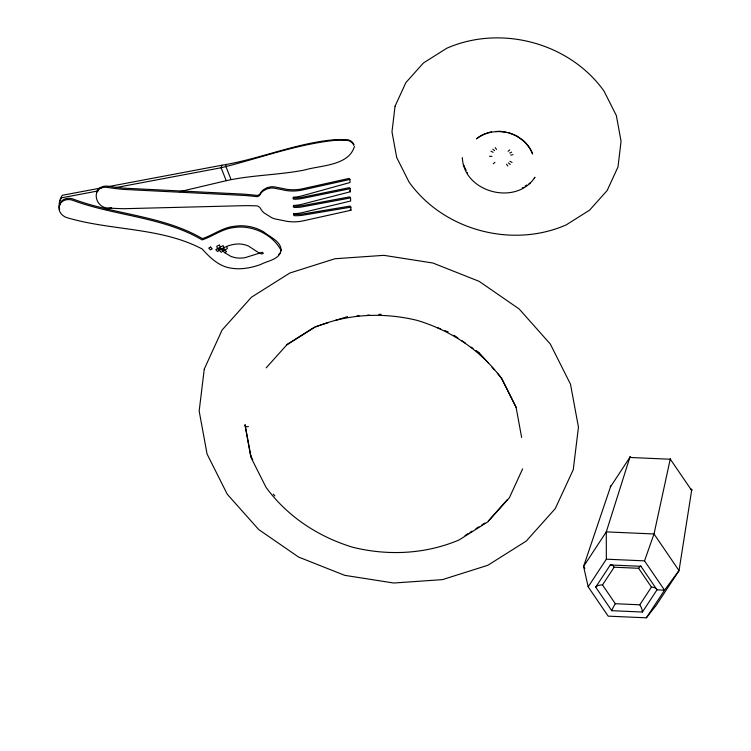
<?xml version="1.0" encoding="UTF-8"?>
<svg xmlns="http://www.w3.org/2000/svg" width="751" height="751" viewBox="0 0 751 751"><rect width="100%" height="100%" fill="white"/><g stroke="black" fill="none" stroke-linecap="round" stroke-linejoin="round"><path stroke-width="1.13" d="M245.089 425.366L245.07 424.644L250.881 456.261L250.646 455.641L252.73 459.781M354.425 146.389C348.924 165.971 320.339 165.258 304.343 170.064C278.527 175.077 251.792 175.011 226.229 180.691L179.677 191.683M281.052 250.965C281.747 241.522 269.693 236.997 263.592 231.806C254.767 226.727 244.253 224.69 234.19 226.314C222.587 227.534 213.143 235.101 202.441 238.64C162.854 215.453 114.8 214.833 72.415 198.827A10.843 9.162 18.4 0 0 60.54 202.366L59.245 206.947A10.843 9.162 18.4 0 0 59.676 209.379M96.457 192.547C97.78 187.506 103.6 185.3 108.36 186.276A134.955 70.819 1.1 0 0 124.103 188.163L244.441 194.18L257.34 195.401A5.726 4.769 21.8 0 0 260.475 193.289L260.785 192.631A18.165 15.02 24.6 0 1 263.498 189.731L267.065 187.694L271.233 186.755A19.517 15.236 38.6 0 1 275.673 187.102L283.249 188.595A23.403 12.166 -1.8 0 0 289.154 189.599L291.228 189.74A23.403 12.166 -1.8 0 0 303.592 188.539L349.177 178.4L349.947 179.433L350.041 182.512L303.46 195.438A23.563 12.025 -6.3 0 1 295.321 197.072L294.214 197.166A1.22 1.042 -0.6 0 0 293.359 197.466L293.172 197.71A1.202 1.023 9.2 0 0 293.209 198.733L293.406 198.949A1.22 1.042 -0.6 0 0 294.279 199.222L295.387 199.222A23.488 12.269 -0.3 0 0 303.545 198.189L350.238 188.679L350.341 191.758L303.733 203.831A23.516 12.082 -4.8 0 1 295.584 205.323L294.476 205.389A1.22 1.042 -0.6 0 0 293.622 205.718L293.434 205.934A1.202 1.023 9.2 0 0 293.472 206.957L293.669 207.173A1.22 1.042 -0.6 0 0 294.542 207.445L295.65 207.464A23.516 12.345 1.2 0 0 303.817 206.581L350.539 197.926L350.642 201.005L304.005 212.223A23.488 12.138 -3.3 0 1 295.847 213.566L294.739 213.613A1.22 1.042 -0.6 0 0 293.885 213.904M690.751 489.098A1.502 0.779 -1.8 0 1 691.981 489.586A1.502 0.779 -1.8 0 1 691.643 490.394L679.026 570.619L656.299 605.175L646.358 617.82L608.179 616.149L588.174 586.831L583.574 566.432L610.507 486.836A1.502 0.779 -1.8 0 1 610.957 485.794M354.003 144.661A7.82 6.524 17.3 0 0 348.135 139.846A94.1 78.423 17.3 0 0 334.852 139.686C296.176 142.943 259.949 159.071 221.855 165.229L221.076 167.764L226.229 180.691M226.135 164.901L225.751 166.168L230.895 179.095M646.358 617.82L664.532 590.183L644.527 560.866L654.018 533.97L670.371 458.523M522.63 468.868L509.366 497.753L487.831 521.851L459.133 539.931C425.545 554.172 388.295 555.947 353.026 547.338C318.452 536.909 287.38 516.604 265.995 487.268L250.881 457.246L245.089 425.695M266.183 367.859L287.276 344.315L314.772 326.985M610.507 486.836L629.817 457.462A1.502 0.554 65.3 0 1 629.948 456.542A1.502 0.554 65.3 0 1 630.746 457.134M588.174 586.831L606.348 559.185L606.292 531.877L629.817 457.462L670.38 459.246L691.643 490.394M610.291 564.968A6.449 2.366 65.3 0 1 614.149 567.212L638.622 568.291L651.446 587.085A6.449 3.351 -1.8 0 1 657.003 589.854L642.415 612.037L611.765 610.694L595.703 587.16L610.291 564.968L640.941 566.31L657.003 589.854L664.532 590.183L679.026 570.619L654.018 533.97L606.292 531.877L583.574 566.432L584.888 568.357M595.703 587.16A6.449 3.351 -1.8 0 1 602.499 584.935L614.149 567.212M642.415 612.037A6.449 2.366 65.3 0 0 639.796 604.799L651.446 587.085M534.252 178.175L534.956 177.245C516.247 206.225 463.799 192.481 462.363 157.813L462.475 158.602M278.649 254.749L280.151 252.965M293.885 213.941L293.707 214.148A1.202 1.023 9.2 0 0 293.735 215.18L293.932 215.387A1.22 1.042 -0.6 0 0 294.805 215.668L295.922 215.706A23.563 12.42 2.7 0 0 304.089 214.974L350.839 207.173L350.933 210.261L304.268 220.616A23.478 12.204 -1.8 0 1 291.914 221.817L289.839 221.676A23.478 12.204 -1.8 0 1 283.934 220.681L276.359 219.198A19.507 15.236 38.6 0 1 271.871 217.79L263.883 212.777A18.165 15.02 24.5 0 1 260.972 209.304L260.616 208.581A5.726 4.769 21.9 0 0 257.33 205.915L256.579 205.877A145.666 74.847 -4.8 0 0 244.516 205.661L124.413 208.694A134.973 69.355 -4.8 0 1 108.707 208.008C93.903 208.346 90.58 184.671 108.05 187.525A134.973 70.829 1.1 0 0 123.793 189.412L244.188 195.438A145.666 76.442 1.1 0 1 256.279 196.574L257.03 196.668A5.726 4.769 21.9 0 0 260.165 194.556L260.475 193.889A18.165 15.02 24.5 0 1 263.188 190.989L266.755 188.952L270.914 188.022A19.507 15.236 38.6 0 1 275.364 188.37L282.939 189.853A23.478 12.204 -1.8 0 0 288.844 190.848L290.919 190.989A23.478 12.204 -1.8 0 0 303.282 189.787L349.947 179.433M507.554 499.434L488.281 520.997L488.76 520.574M529.033 183.864L530.366 182.765M226.624 246.478L227.356 248.553L221.216 252.27L217.405 248.421L216.748 246.262L219.442 244.882L220.86 249.107L224.84 252.758L230.97 256.448L235.241 257.696A24.633 19.817 -15.3 0 0 245.173 257.64L262.362 252.27L263.357 253.265L261.874 253.998L259.433 253.171L248.45 246.037A24.633 19.817 -15.3 0 0 239.128 243.953C231.346 243.906 223.695 246.985 217.555 251.547L215.781 249.689L223.113 245.568L224.465 249.801L226.502 251.566L224.84 252.758M508.089 151.28L509.741 149.89M493.285 163.727L494.937 162.338M524.977 186.164L526.78 185.028M286.863 344.831L314.228 327.577C346.821 313.758 382.972 312.04 417.209 320.395C450.76 330.515 480.922 350.219 501.677 378.692L516.04 407.324M465.057 535.51L468.023 533.642M469.995 532.403L471.966 531.154M475.918 528.666L478.885 526.798M481.842 524.93L484.808 523.062M522.292 187.863L523.053 187.515M509.666 153.054L511.713 152.115M316.152 326.497L328.394 322.62M335.068 320.508L347.506 316.612M491.52 131.829C485.944 133.03 480.828 135.293 476.378 138.897C485.334 131.772 497.481 130.101 508.408 132.861C519.11 135.668 529.155 144.408 532.59 153.983C530.628 148.736 527.455 144.305 523.372 140.512L516.444 135.734M105.891 209.107L111.561 207.764M101.413 187.919L62.417 195.26A15.048 12.551 17.1 0 0 60.042 200.536M108.294 186.624L221.855 165.229M98.343 190.885L61.638 197.804A15.048 12.551 17.1 0 0 59.404 206.994M115.541 187.647L221.076 167.764C258.832 158.508 295.81 144.464 334.636 140.362A94.1 78.573 16.9 0 1 347.938 140.493A7.82 6.534 16.9 0 1 353.805 145.3M510.689 155.081L512.989 154.65M495.735 131.528L499.959 131.237L506.334 132.232M356.791 315.964L359.109 315.805M367.23 315.232L369.548 315.073M378.823 314.425L381.142 314.265M489.539 156.283L491.943 156.386M606.348 559.185L644.527 560.866M602.499 584.935L615.322 603.72L639.796 604.799M224.465 249.801L217.405 248.421M508.465 132.57L515.449 135.34M437.523 327.671L440.706 328.929M444.958 330.609L448.14 331.876M490.985 151.204L493.088 152.322M509.929 161.296L512.041 162.423M454.073 335.34L457.875 337.969M461.677 340.597L465.479 343.216M471.187 347.159L473.092 348.473M475.946 350.445L478.8 352.407M492.816 149.149L494.562 150.688M508.465 162.939L510.211 164.469M478.988 352.538L488.206 362.921M492.046 367.248L494.355 369.839M497.425 373.303L500.504 376.758M273.317 494.139L274.866 495.895M467.094 172.42L467.432 172.899M349.572 190.773L350.341 191.758M350.163 209.229L350.933 210.261M350.238 188.679L349.478 187.628L303.855 196.94A23.422 12.232 -0.3 0 1 295.697 197.973L294.58 197.982A1.22 1.042 -0.6 0 1 293.716 197.701L293.519 197.485A1.202 1.023 9.2 0 1 293.388 197.241M350.539 197.926L349.769 196.856L304.127 205.333A23.45 12.307 1.2 0 1 295.96 206.215L294.852 206.196A1.22 1.042 -0.6 0 1 293.979 205.924L293.782 205.708A1.202 1.023 9.2 0 1 293.65 205.464M350.839 207.173L350.069 206.084L304.399 213.725A23.497 12.382 2.7 0 1 296.223 214.457L295.115 214.42A1.22 1.042 -0.6 0 1 294.242 214.138L294.045 213.932A1.202 1.023 9.2 0 1 293.913 213.678M495.238 147.618L496.495 149.458M506.531 164.159L507.779 165.999M466.174 170.364L463.367 164.76L463.949 166.45M501.452 377.884L516.04 407.014L521.645 437.514M611.765 610.694A6.449 0.986 -62 0 1 615.322 603.72M638.622 568.291A6.449 0.986 -62 0 1 640.941 566.31M248.403 426.606A2.403 1.249 -1.8 0 1 246.009 426.502M280.987 250.158C279.954 259.686 267.478 260.644 260.7 264.512C251.247 267.854 241.052 269.844 231.055 268.145C218.945 266.436 209.97 257.631 202.15 248.975C160.62 227.131 111.383 230.848 67.121 217.706A10.833 9.162 18.4 0 1 59.226 205.812A10.833 9.162 18.4 0 1 72.115 200.076C114.537 216.053 162.479 216.598 202.132 239.888C212.833 236.349 222.277 228.783 233.88 227.562C251.923 224.596 272.463 234.265 280.987 250.158M204.272 369.07L199.165 411.05L207.079 454.055L227.262 494.214L258.654 529.502L298.607 557.073L344.69 575.332L393.759 583.02L442.47 579.622L487.859 565.278L526.244 541.077L555.261 508.624L573.257 469.685L578.458 427.188L570.497 384.202L550.323 344.052L519.157 308.971L479.119 281.334L432.933 263.028L383.892 255.34L334.955 258.738L289.83 273.026L251.454 297.208L222.099 330.018L204.272 369.07M395.064 106.163L391.984 131.847L396.706 157.541L409.032 182.024C443.475 230.341 512.022 248.628 566.216 224.887L589.619 210.139L607.155 190.519L617.989 166.947L621.068 141.254L616.346 115.57L604.02 91.087C569.577 42.769 501.03 24.483 446.826 48.224L423.433 62.962L405.897 82.582L395.064 106.163M210.58 247.051L208.75 248.102L210.374 249.839L212.242 248.844L210.58 247.051"/></g></svg>
